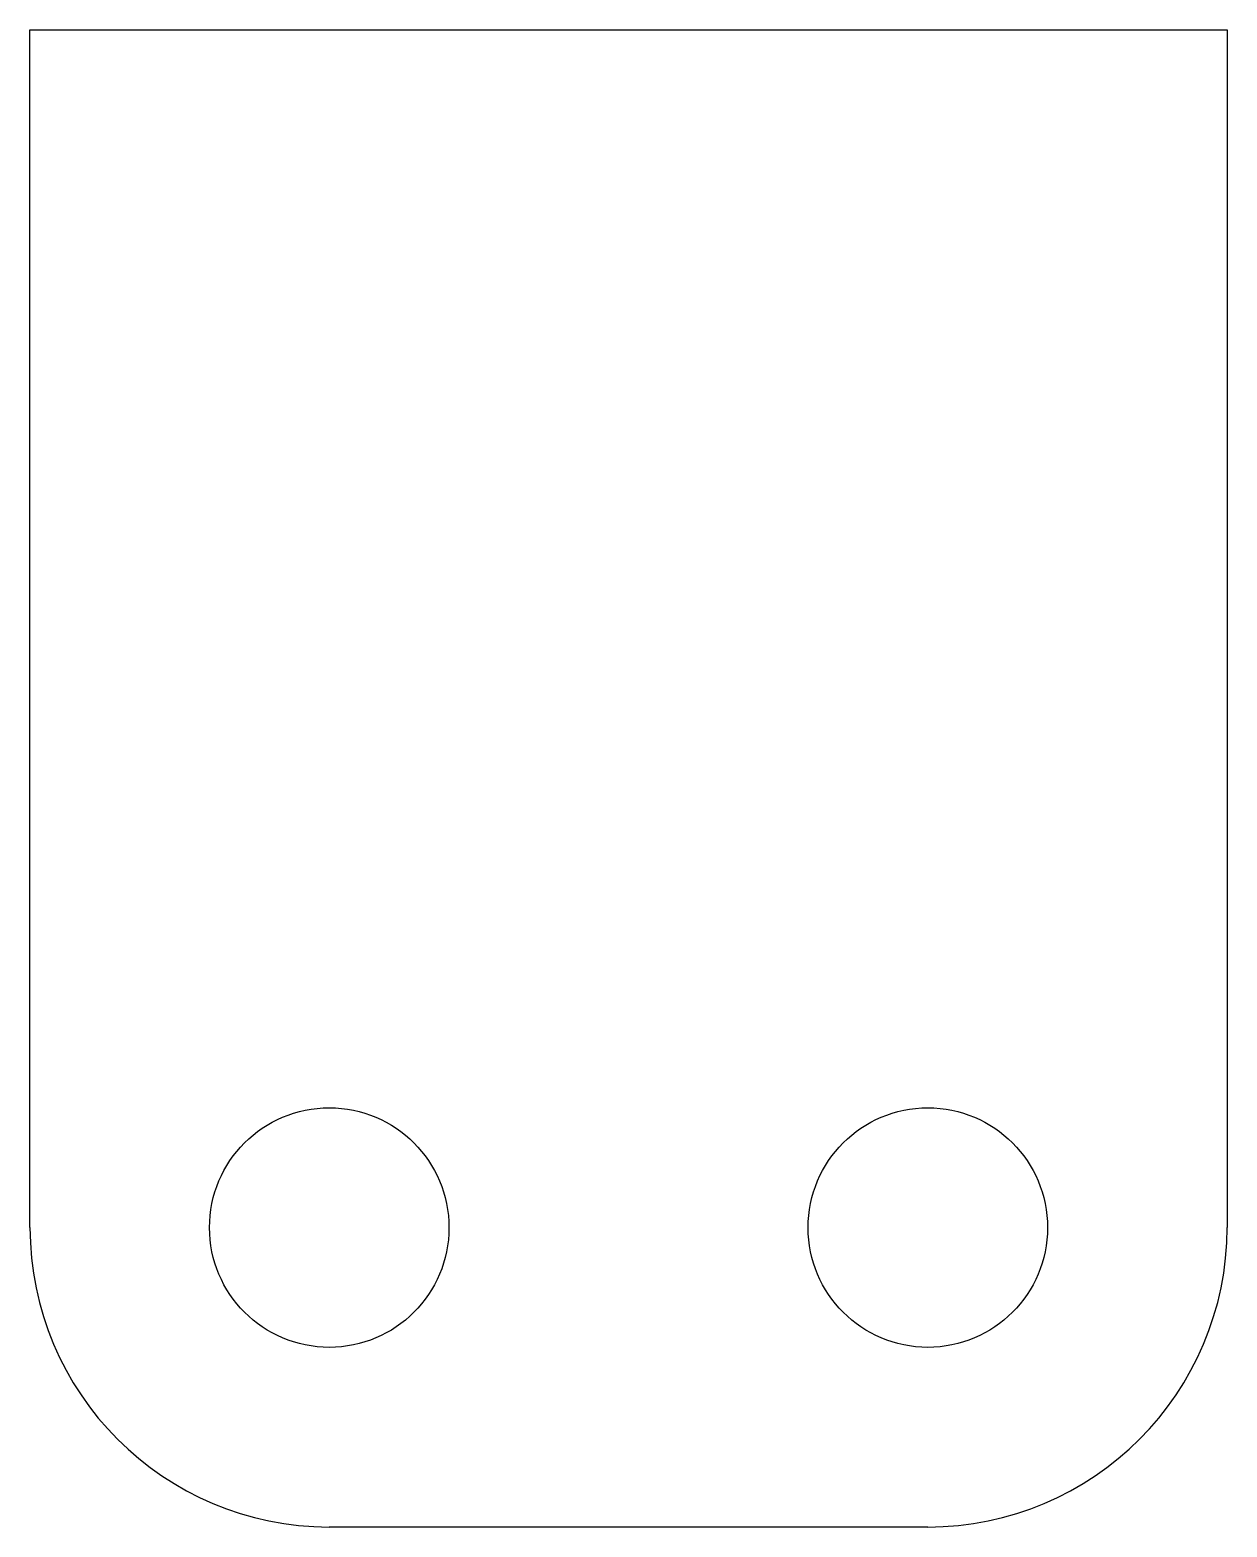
# Model space of a CAD drawing. Header units: millimetres. Extents: x 25.2 to 34.2, y 18.4 to 29.6.
import ezdxf

# ---------------------------------------------------------------- set-up
doc = ezdxf.new("R2010")
doc.units = ezdxf.units.MM
doc.layers.add('Contur', color=4, linetype='Continuous')

msp = doc.modelspace()

# ---------------------------------------------------------------- linework, layer by layer
at = {"layer": 'Contur'}
for p, q in [((25.213, 20.619), (25.213, 29.619)), ((25.213, 29.619), (34.213, 29.619)), ((34.213, 29.619), (34.213, 20.619)), ((31.963, 18.369), (27.463, 18.369))]:
    msp.add_line(p, q, dxfattribs=at)
for centre in [(27.463, 20.619), (31.963, 20.619)]:
    msp.add_circle(centre, 0.9, dxfattribs=at)
for centre, start, end in [((27.463, 20.619), 180, 270), ((31.963, 20.619), 270, 0)]:
    msp.add_arc(centre, 2.25, start, end, dxfattribs=at)

doc.saveas('drawing.dxf')
